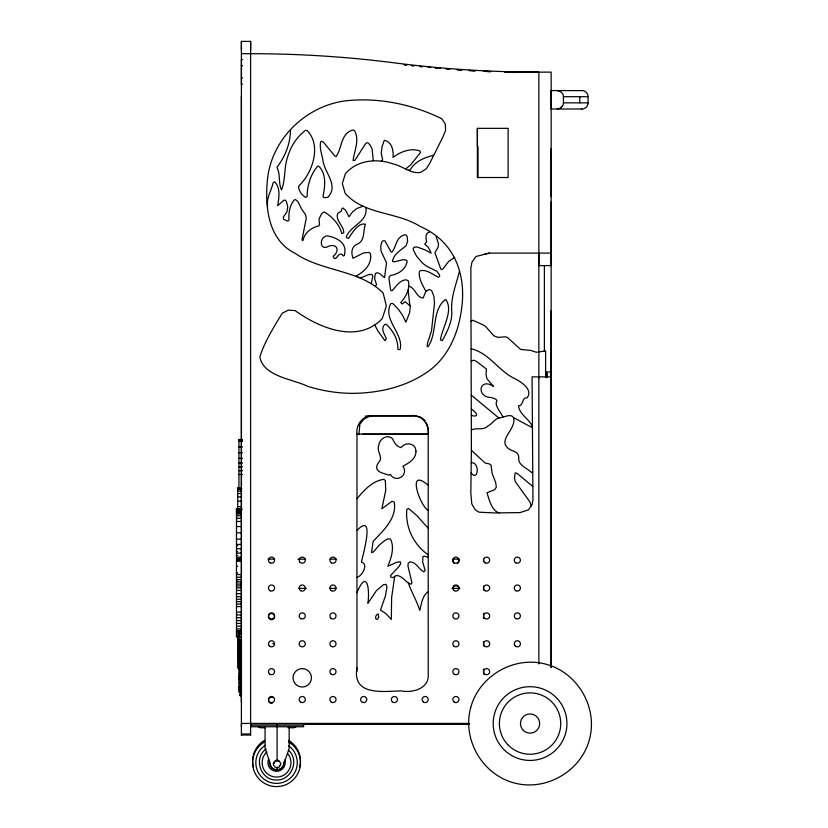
<?xml version="1.0" encoding="UTF-8"?>
<svg xmlns="http://www.w3.org/2000/svg" width="828" height="828" viewBox="0 0 828 828"><rect width="100%" height="100%" fill="white"/><g stroke="black" fill="none" stroke-linecap="round" stroke-linejoin="round"><path stroke-width="1.24" d="M241.403 726.818L241.403 41.742M241.403 49.939L241.403 41.4L250.615 41.4L250.615 735.357M356.971 671.342L356.982 434.369C355.574 424.505 363.223 414.766 373.542 415.604L410.926 415.604C421.255 414.248 429.173 423.853 428.211 433.613L428.231 673.754C429.742 688.523 412.727 693.212 401.176 690.894C382.919 691.39 352.045 696.069 356.961 667.917M477.394 146.784L477.394 128.35L508.123 128.35L508.123 177.513L477.394 177.513L477.394 128.35M551.148 376.864L532.073 376.864L532.953 499.895L532.052 504.801L528.347 509.893L520.025 512.594L494.761 512.936L478.977 512.18L475.262 509.841L471.805 503.983L470.821 492.981L471.391 450.328L470.853 268.075L471.95 262.238L475.924 256.494L489.431 253.099L551.148 253.099M538.852 663.952L538.852 376.864M538.852 253.099L538.852 265.622L551.148 265.622L551.148 72.129L505.246 72.129M551.148 310.666L551.148 667.513L551.148 201.804M551.148 156.989L551.148 156.254M371.296 283.228L372.879 276.2L371.855 274.451C366.99 273.499 363.047 279.026 358.027 277.256M409.932 305.667L408.059 290.204M267.63 206.451C266.171 197.716 271.47 190.823 273.043 182.936L274.689 181.798C280.775 187.915 278.974 197.954 277.628 205.737L283.787 200.345L285.101 200.065L286.302 201.349L287.771 206.472L286.974 211.927L283.559 216.646L283.383 219.037L287.616 221.19L289.003 220.196C288.454 213.117 289.541 205.924 294.054 200.107L295.399 199.517L297.852 201.514L301.547 208.946L305.532 214.68L306.267 218.209L302.137 239.137L302.313 240.575L302.976 240.389C304.601 232.678 311.504 227.389 318.977 225.889L319.536 224.616L319.028 219.555L320.012 216.864L321.802 213.469L324.276 211.896C332.411 216.905 339.314 224.222 341.809 233.548L343.713 232.854C344.117 226.137 336.396 221.914 337.317 214.835L338.052 213.106L341.457 211.099L341.633 209.215L342.916 207.973L345.607 210.271L348.961 216.801L352.531 211.906L356.951 208.439L362.974 206.213M290.535 129.685C290.421 143.523 285.215 156.461 276.935 167.297C280.713 174.356 278.167 183.04 281.51 189.943C285.888 179.2 283.725 166.687 288.072 155.674C291.197 145.718 297.076 136.713 305.418 130.379L306.888 130.379C321.937 145.19 312.632 172.845 299.053 185.658L298.546 187.407C299.363 191.423 301.972 195.47 305.615 197.364L307.116 196.546C307.188 185.731 310.386 174.822 317.455 166.418L318.594 166.035C326.615 173.569 325.145 186.507 322.972 196.298L323.396 197.25L324.907 197.685L327.888 197.292C339.273 185.027 323.965 172.524 322.837 159.649C321.761 153.842 319.277 147.591 320.715 141.702L321.813 141.277L323.562 142.354L334.843 155.985L336.075 156.575C342.233 148.191 340.443 133.029 353.287 129.903L354.891 131.207C359.611 140.895 354.187 150.862 353.132 160.58L354.87 160.415L365.365 143.948L366.907 142.613L368.419 143.151L370.313 145.438L372.062 148.833L373.293 160.694M371.637 416.07L369.899 416.422A18.123 18.123 0 0 0 363.492 419.63L359.869 424.143L358.969 434.286M356.982 592.631C367.239 568.06 369.878 589.795 367.891 603.301L376.512 590.54L383.53 584.661L386.024 584.361L386.997 586.969L385.434 595.86L380.538 610.06L386.003 613.683L391.313 619.416L391.613 597.692L394.645 576.723M459.55 270.849C456.29 284.325 450.867 296.538 451.695 310.831C452.564 321.43 447.203 331.79 442.235 340.681L440.455 339.842C442.1 327.526 453.899 310.986 445.733 299.405C431.357 309.506 437.774 333.28 427.983 346.704L427.103 346.477L427.527 343.154L431.512 330.807L434.483 303.276L433.965 296.507L431.616 290.514L429.266 289.489L425.923 291.197L423.129 298.028C416.412 297.78 415.408 287.782 408.794 286.146M471.37 429.991C475.686 427.393 483.728 430.829 488.23 425.768C492.443 423.791 494.502 418.896 499.284 417.892C503.59 417.809 510.69 412.893 513.546 417.654C517.065 429.587 494.492 441.386 511.093 450.173C514.602 451.384 518.732 452.812 518.783 457.284C517.448 465.274 527.167 468.068 531.638 472.571L532.652 471.825M557.275 108.996L560.349 108.178L562.595 105.922A6.148 6.148 0 0 0 563.423 102.858L563.423 96.71A6.148 6.148 0 0 0 562.595 93.636L560.349 91.39L557.275 90.562M562.15 106.595L562.595 105.922M356.982 498.684C364.02 490.3 372.3 480.985 383.726 479.35L385.341 480.426L385.744 490.342L381.853 508.796L392.058 501.23L394.242 502.099C397.026 518.545 383.157 530.531 373.117 541.471L371.534 552.576L373.407 551.934L379.421 544.969L384.368 540.808L387.794 538.842L390.505 539.028C394.708 547.681 391.302 557.979 387.794 566.269L396.364 562.388L400.152 561.705L400.783 563.526L399.003 566.507L390.402 575.77L390.919 577.095L392.193 577.478L393.714 577.375L395.877 575.563C402.429 575.056 405.306 582.777 411.278 584.185L411.878 582.622L407.966 565.959L408.142 563.485L409.881 561.901C416.412 561.974 418.689 569.353 423.76 571.837L425.188 570.595L422.673 561.943L422.86 556.592L424.288 556.137L428.221 557.41M381.325 161.398L382.639 159.69L381.222 153.263L382.019 146.825L384.264 140.315C391.996 141.629 393.652 150.768 393.031 157.413C400.4 151.814 410.522 147.663 420.044 150.996L420.396 152.621L410.616 164.938L405.886 168.757L406.382 169.243M279.284 766.066L279.771 765.455M375.457 286.095L376.574 284.687L374.587 278.57L375.332 273.571L377.123 272.671L379.741 273.716L384.544 277.711L386.51 262.776L381.004 251.081L380.756 246.019L381.863 241.9L383.198 240.741L384.844 240.762L391.116 252.012L392.006 252.085C396.622 246.33 395.67 237.357 404.706 234.738L406.269 235.142L407.21 236.818L407.614 241.165L406.051 245.823C400.711 250.418 393.921 253.637 392.451 261.369L394.356 261.793L403.029 259.723L405.855 259.92L407.19 260.934C406.289 268.779 398.465 274.42 390.93 275.341L389.346 276.614L388.963 278.56L390.65 290.142L391.954 290.938C395.939 286.591 399.541 280.288 406.03 279.781L408.318 280.837C410.388 288.486 405.927 296.869 400.762 302.499L402.108 304.021L405.223 301.713L410.295 306.132L409.56 312.787L405.875 322.195L402.522 315.302L398.63 309.631L393.404 304.073L392.213 303.379L390.702 303.752C382.308 319.567 404.012 333.798 400.141 349.333L398.765 349.726L397.802 348.992C398.258 339.501 392.845 330.206 385.983 324.141L384.409 324.762C380.269 329.409 384.937 334.253 386.272 338.724L385.03 340.753L378.013 331.159L374.742 324.98M266.15 749.029C252.923 757.827 260.685 780.68 276.49 779.966C291.28 780.597 299.653 760.549 288.817 750.478M471.132 321.336L472.664 320.219L482.745 324.69L485.819 326.718L493.861 335.816L497.98 337.379L505.308 336.82L507.357 337.379L520.595 349.395L530.779 350.451L536.389 352.262L545.621 350.906L545.621 377.05M355.616 276.324C364.258 271.832 372.383 264.142 370.416 253.616L369.205 252.385L363.44 252.954L353.007 258.295C350.948 252.695 351.382 246.175 357.696 243.97C365.065 240.43 362.985 231.219 365.283 224.709L365.179 224.109C357.986 222.711 352.179 233.03 348.567 238.35L346.58 237.688L346.342 236.767C350.523 225.382 368.698 221.604 365.759 207.424M428.221 591.678C422.083 595.715 421.669 603.829 419.744 610.267C416.836 600.973 411.392 591.937 408.318 582.902M560.349 108.178L561.022 107.733M356.982 577.323C362.291 576.195 368.802 563.495 361.422 562.233C362.447 556.437 375.902 510.897 356.982 530.396M295.906 726.746L293.981 727.771L287.958 727.771M454.675 257.373L448.714 261.379L442.763 269.079L441.676 269.586L440.765 268.965L434.917 252.633L437.95 247.572L438.592 244.177L436.128 236.497M429.608 232.026C424.743 232.947 426.006 238.526 426.627 241.983L424.785 244.301L428.211 247.127L431.233 253.161L424.723 249.725L416.743 246.889L414.01 247.324L413.151 248.617L413.348 249.973L416.525 256.152L422.808 263.428L426.71 266.223L436.967 271.356L439.627 275.134L439.585 276.428L438.374 277.235C432.733 274.606 426.865 269.235 420.251 270.694L419.382 271.615C418.368 278.539 422.766 285.329 425.882 291.311M275.589 761.418L276.324 761.118M433.52 155.291C424.899 157.444 414.724 161.398 410.429 169.699L408.494 170.185M502.896 416.991C501.106 412.427 496.262 408.111 496.117 402.936C498.942 399.21 493.529 398.289 490.983 397.481C475.852 397.212 479.174 376.802 493.55 386.428L486.823 378.582L486.005 373.945L486.409 369.06L476.359 361.308L473.751 360.242L471.298 361.049M484.556 254.061L489.431 253.099M471.225 462.852L472.084 462.738C479.929 462.852 478.118 482.134 471.091 472.902M265.074 726.746L265.074 748.336L270.373 763.975C270.859 771.686 283.383 771.686 283.869 763.975L289.169 748.336L289.169 726.746M581.411 108.996L582.715 108.944A6.148 6.148 0 0 0 587.249 105.922L587.601 105.208A6.148 6.148 0 0 0 588.066 102.858L588.066 96.71A6.148 6.148 0 0 0 587.601 94.361L587.238 93.636A6.148 6.148 0 0 0 582.715 90.614L551.148 90.562L551.148 108.996L581.918 108.996M241.403 53.696L250.615 53.696A1131.141 1131.141 0 0 1 394.739 62.907A1131.131 1131.131 0 0 0 538.852 72.129L538.852 378.085M242.625 59.564L241.403 59.564L241.403 84.145L242.625 84.145M241.403 65.712L242.625 65.712M241.403 77.998L242.625 77.998M563.423 96.71L588.066 96.71M563.423 102.858L588.066 102.858M545.517 371.979L551.148 371.979M545.621 373.242L546.842 373.242L546.842 377.723M545.621 373.407L546.842 373.407M545.621 373.656L546.842 373.656M545.621 373.935L546.842 373.935M545.621 374.918L546.842 374.918M545.621 375.394L546.842 375.394M365.407 416.07L414.807 416.07L420.934 417.198M357.003 434.048L428.211 434.048M362.467 434.286L428.335 434.276L428.324 428.738L426.389 422.839M242.449 439.523L238.94 439.544L238.94 487.858M238.94 439.647L242.449 439.699M238.94 439.813L242.449 439.813M238.94 440.061L242.449 440.061M238.94 441.345L242.449 441.345M238.94 447.027L242.449 447.027M238.94 452.699L242.449 452.699M238.94 458.381L242.449 458.381M238.94 463.007L242.449 463.007M238.94 466.837L242.449 466.837M238.94 470.666L242.449 470.666M238.94 474.485L242.449 474.485M241.579 488.002L237.708 488.002L237.708 508.785M237.708 488.116L241.579 488.116M237.708 488.416L241.579 488.416M237.708 489.307L241.579 489.307M237.708 491.014L241.579 491.014M237.708 493.529L241.579 493.529M237.708 496.904L241.579 496.904M237.708 501.219L241.579 501.219M237.708 506.622L241.579 506.622M237.708 508.63L241.579 508.63M241.621 508.858L236.487 508.827L236.487 559.169L241.403 559.169M236.487 508.961L241.621 508.961M236.487 509.148L241.621 509.148M236.487 509.313L241.621 509.313M236.487 509.499L241.621 509.499M236.487 509.789L241.621 509.789M236.487 510.058L241.621 510.027M236.487 510.286L241.621 510.162M236.487 510.648L241.403 510.648M236.487 510.969L241.403 510.969M236.487 511.207L241.403 511.207M236.487 511.549L241.403 511.549M236.487 511.942L241.403 511.942M236.487 512.356L241.403 512.356M236.487 512.956L241.403 512.956M236.487 513.122L237.708 513.122M236.487 513.971L241.403 513.971M236.487 515.72L241.403 515.72M236.487 518.245L241.403 518.245M236.487 518.545L237.708 518.545M236.487 521.474L241.403 521.474M236.487 526.556L241.403 526.556M236.487 532.818L241.403 532.818M236.487 539.163L241.403 539.163M236.487 544.42L241.403 544.42M236.487 545.838L237.708 545.838M236.487 548.767L241.403 548.767M236.487 551.593L237.708 551.593M236.487 553.114L241.403 553.114M236.487 555.453L237.708 555.453M236.487 557.182L241.403 557.182M236.487 558.558L241.403 558.558M241.403 558.724L238.94 559.169M241.403 558.962L240.172 559.169M238.94 559.076L241.403 559.076M268.2 559.169L274.658 559.169M297.894 559.169L305.635 559.169M330.165 559.169L336.623 559.169M452.812 559.169L459.271 559.169M241.403 560.018L236.487 560.018L236.487 636.804L241.403 636.773M236.487 561.229L241.403 561.229M236.487 566.228L237.708 566.228M236.487 572.997L237.708 572.997M236.487 574.549L241.403 574.549M236.487 577.251L241.403 577.251M236.487 579.6L241.403 579.6M236.487 581.184L237.708 581.184M236.487 581.949L241.403 581.949M236.487 584.092L241.403 584.092M236.487 585.986L241.403 585.986M236.487 587.901L241.403 587.901M298.649 588.377L306.391 588.377M329.585 588.377L336.023 588.377M452.005 588.377L459.737 588.377M236.487 590.457L241.403 590.457M236.487 593.686L241.403 593.686M236.487 596.646L241.403 596.646M236.487 599.224L241.403 599.224M236.487 601.677L241.403 601.677M236.487 604.067L241.403 604.067M236.487 606.582L241.403 606.582M236.487 612.109L241.403 612.109M236.487 614.914L241.403 614.914M236.487 617.76L241.403 617.76M236.487 620.576L241.403 620.576M236.487 623.401L241.403 623.401M236.487 626.196L241.403 626.196M236.487 628.928L241.403 628.928M236.487 630.822L241.403 630.822M236.487 631.298L241.403 631.298M236.487 631.505L238.94 631.464M236.487 631.588L238.94 631.588M236.487 631.857L241.403 631.857M236.487 633.886L238.94 633.886M238.94 634.051L241.403 634.051M236.487 635.645L238.94 635.645M236.487 636.183L238.94 636.183M236.487 636.39L238.94 636.39M236.487 636.68L238.94 636.701M237.708 637.167L240.172 637.167M238.94 639.433L241.403 639.433M237.708 640.396L240.172 640.396M238.94 641.524L241.403 641.524M238.94 642.528L241.403 642.476M238.94 642.714L240.172 642.704M238.94 642.859L240.172 642.859M238.94 643.045L240.172 643.025M238.94 643.221L240.172 643.221M238.94 643.439L241.403 643.428M237.708 643.542L240.172 643.625L240.172 695.789L241.403 695.768L241.403 96.338M272.743 643.687L273.892 643.687M238.94 643.987L240.172 643.987M238.94 644.277L240.172 644.35M238.94 644.381L241.403 644.463M238.94 645.467L240.172 645.467M240.172 646.244L241.403 646.244M237.708 646.606L240.172 646.606M238.94 647.931L240.172 647.931M240.172 648.065L241.403 648.065M237.708 649.607L240.172 649.607M240.172 649.856L241.403 649.856M238.94 651.087L240.172 651.087M240.172 651.605L241.403 651.605M237.708 652.536L240.172 652.536M240.172 653.333L241.403 653.333M238.94 654.296L240.172 654.296M240.172 655.031L241.403 655.031M237.708 655.414L240.172 655.414M238.94 656.542L240.172 656.542M240.172 657.608L241.403 657.608M237.708 657.774L240.172 657.774M237.708 658.239L240.172 658.239M237.708 658.85L240.172 658.953M238.94 661.531L240.172 661.531M240.172 661.831L241.403 661.831M238.94 665.298L240.172 665.298M240.172 665.836L241.403 665.836M238.94 668.124L237.708 668.124L237.708 635.852M238.94 669.335L240.172 669.335M240.172 669.624L241.403 669.624M240.172 673.174L241.403 673.174M238.94 673.65L240.172 673.65M238.94 675.617L240.172 675.617M240.172 676.507L241.403 676.507M238.94 676.983L240.172 676.983M238.94 678.37L240.172 678.37M240.172 679.612L241.403 679.612M238.94 679.757L240.172 679.757M238.94 682.614L241.403 682.562M240.172 685.263L241.403 685.263M238.94 686.464L240.172 686.464M238.94 687.582L241.403 687.664M238.94 689.869L241.403 689.786M240.172 691.608L241.403 691.608M240.172 692.28L238.94 692.28L238.94 631.081M240.172 693.15L241.403 693.15M240.172 694.413L241.403 694.413M240.172 694.899L241.403 694.899M240.172 695.282L241.403 695.406M240.172 695.551L241.403 695.551M240.172 695.634L241.403 695.717M241.403 723.444L469.062 723.444M250.615 723.589L469.693 723.589M303.617 724.148L469.062 724.148M250.615 725.162L303.617 725.162M250.615 726.746L303.617 726.746L303.617 723.589M265.074 727.771L260.251 727.771L258.326 726.746M241.403 733.991L250.615 733.991M241.403 735.016L250.615 735.016M558.082 90.614L559.625 91.028M277.908 761.118L278.653 761.418M471.246 348.743C490.041 353.473 498.849 371.751 516.02 379.255C522.282 382.608 533.129 390.112 527.063 397.833C521.381 397.212 524.196 405.244 518.525 405.917C519.332 414.217 528.978 418.844 532.394 426.306M499.046 512.956C491.408 510.317 489.244 499.646 486.947 492.753L494.875 489.586L496.334 487.071L495.651 482.413L492.049 473.161L491.149 465.398L489.596 464.011L485.146 462.997L471.391 450.328M513.546 417.654L532.404 427.714M498.901 418.016L471.36 395.194M428.211 485.249C406.03 466.205 419.962 505.918 428.221 510.493M421.804 417.892L425.281 420.696M471.36 409.084C476.607 412.178 479.785 417.974 471.37 415.408M532.766 486.44L517.055 473.357L515.182 472.85L514.509 478.346L515.223 481.513L529.92 501.923L531.214 505.949M428.221 528.243L416.794 515.544L408.68 508.537L406.817 509.396C405.14 527.094 413.576 544.7 428.221 554.863M579.807 96.71L579.807 102.858M551.148 148.709L551.148 196.588M544.389 265.622L544.389 351.476M483.542 559.014L483.542 561.601M483.542 586.172L483.542 590.043M483.542 613.331L483.542 618.495M483.542 641.783L483.542 645.654M483.542 668.931L483.542 674.106M478.015 146.742L478.015 177.699M277.121 723.589L277.121 761.025M277.121 766.935L277.121 769.936M250.615 41.4L250.615 49.939M241.403 696.089L241.403 702.227M241.403 724.148L241.403 735.357M253.43 767.277A23.929 23.929 0 0 1 264.577 740.367M288.506 740.367A23.929 23.929 0 0 1 299.653 767.277M274.254 763.24A2.784 2.784 0 0 1 274.554 762.547A2.867 2.867 0 0 0 274.161 763.209M288.506 741.95A23.929 23.929 0 0 1 294.871 778.051A23.929 23.929 0 0 1 258.212 778.051A23.929 23.929 0 0 1 264.577 741.95M288.724 745.893A20.731 20.731 0 0 1 291.704 776.809A20.731 20.731 0 0 1 260.665 775.991A20.731 20.731 0 0 1 265.26 745.283M287.978 753.894A14.418 14.418 0 0 1 285.65 773.849A14.418 14.418 0 0 1 265.633 772.089A14.418 14.418 0 0 1 266.813 752.041M284.728 759.845A8.663 8.663 0 0 1 276.024 771.313A8.663 8.663 0 0 1 268.758 758.883M283.031 765.828A7.224 7.224 0 0 1 278.901 769.491M277.049 769.874A7.224 7.224 0 0 1 269.452 761.294M283.745 762.164A7.224 7.224 0 0 1 283.631 764.037M272.308 703.21A3.074 3.074 0 0 1 269.98 702.91M269.338 702.413A3.074 3.074 0 0 1 273.054 697.58M269.338 618.806A3.074 3.074 0 0 1 269.338 614.459A3.074 3.074 0 0 1 273.685 614.459A3.074 3.074 0 0 1 273.685 618.806M273.054 619.292A3.074 3.074 0 0 1 269.98 619.292M458.06 558.724A3.074 3.074 0 0 1 458.546 562.429M458.06 563.071A3.074 3.074 0 0 1 457.429 563.558M454.355 563.558A3.074 3.074 0 0 1 453.713 558.724M452.812 588.76A3.074 3.074 0 0 1 455.886 585.686A3.074 3.074 0 0 1 458.96 588.76M359.269 424.578A4.668 4.668 0 0 1 359.331 425.892M475.065 70.835A1242.642 1242.642 0 0 1 469.052 70.473A1242.497 1242.497 0 0 0 475.065 70.835M344.593 253.917L344.386 255.428L343.392 255.956C338.103 249.114 336.489 263.739 333.042 256.421C339.894 251.443 337.783 243.049 328.592 246.237C319.484 251.722 318.842 236.58 327.236 235.856C336.354 237.574 347.16 242.428 344.593 253.917M415.956 451.343C416.08 458.94 408.794 463.007 402.957 466.267C409.073 475.293 395.939 483.635 390.278 474.33L388.736 475.179C382.588 472.871 372.093 471.701 378.82 462.076C383.778 457.584 376.067 450.981 378.779 445.412C379.286 438.881 387.607 433.489 392.72 438.964C394.335 442.876 396.54 446.716 401.094 447.586C405.337 441.531 415.925 442.939 415.956 451.343M267.62 177.927C264.712 204.816 267.34 239.644 294.965 253.233C321.968 271.894 359.497 269.328 383.167 293.05L386.365 306.018L382.194 318.645C357.799 344.2 319.266 328.002 295.068 310.583L288.31 310.148L282.358 313.16C273.737 327.05 264.763 341.426 259.806 357.013C263.832 376.761 292.47 378.841 307.674 386.334C324.866 391.644 342.875 394.169 360.863 393.103C383.809 391.758 406.745 385.796 426.006 372.931C445.857 359.952 456.632 337.72 460.606 314.919C467.716 277.784 456.394 242.159 420.22 226.468C396.85 211.626 364.341 215.001 345.172 193.338L342.326 183.547L345.307 173.87C356.827 160.208 376.512 158.086 392.617 163.789C402.304 165.652 410.336 174.097 420.541 172.41L426.141 168.933L429.566 163.654L443.177 136.434L445.619 130.203L445.236 123.91L441.8 118.756C411.868 104.1 377.496 96.948 344.241 101.006C305.377 106.708 272.422 138.587 267.62 177.927M470.697 707.65C461.983 739.373 482.331 774.604 514.157 782.926C545.869 791.64 581.111 771.292 589.422 739.466C598.137 707.743 577.789 672.512 545.962 664.201C514.25 655.486 479.008 675.824 470.697 707.65M273.395 763.012L273.395 764.937L275.196 767.204A3.974 3.974 0 0 0 279.046 767.204L280.971 763.975L279.046 760.756A3.974 3.974 0 0 0 275.196 760.756L273.395 763.012M378.717 617.388C376.047 623.101 373.604 615.359 378.22 613.921L378.717 617.388M302.241 668.589L299.86 668.91A9.222 9.222 0 0 0 294.696 683.1A9.222 9.222 0 0 0 309.796 683.1A9.222 9.222 0 0 0 304.632 668.91L302.241 668.589M523.275 730.348A9.605 9.605 0 0 0 539.328 726.042A9.605 9.605 0 0 0 527.571 714.285A9.605 9.605 0 0 0 523.275 730.348M508.371 745.252A30.677 30.677 0 0 0 559.687 731.497A30.677 30.677 0 0 0 522.116 693.926A30.677 30.677 0 0 0 508.371 745.252M511.621 755.498A36.877 36.877 0 0 0 566.932 723.558A36.877 36.877 0 0 0 511.621 691.628A36.877 36.877 0 0 0 511.621 755.498M269.98 562.843A3.074 3.074 0 0 0 274.585 560.183A3.074 3.074 0 0 0 269.98 557.523A3.074 3.074 0 0 0 269.98 562.843M331.438 562.843A3.074 3.074 0 0 0 336.044 560.183A3.074 3.074 0 0 0 331.438 557.523A3.074 3.074 0 0 0 331.438 562.843M331.438 590.716A3.074 3.074 0 0 0 336.044 588.056A3.074 3.074 0 0 0 331.438 585.396A3.074 3.074 0 0 0 331.438 590.716M300.709 590.716A3.074 3.074 0 0 0 305.315 588.056A3.074 3.074 0 0 0 300.709 585.396A3.074 3.074 0 0 0 300.709 590.716M269.98 590.716A3.074 3.074 0 0 0 274.585 588.056A3.074 3.074 0 0 0 269.98 585.396A3.074 3.074 0 0 0 269.98 590.716M269.338 618.102A3.074 3.074 0 0 0 274.482 616.725A3.074 3.074 0 0 0 270.715 612.958A3.074 3.074 0 0 0 269.338 618.102M300.709 618.588A3.074 3.074 0 0 0 305.315 615.928A3.074 3.074 0 0 0 300.709 613.269A3.074 3.074 0 0 0 300.709 618.588M330.796 618.102A3.074 3.074 0 0 0 335.94 616.725A3.074 3.074 0 0 0 332.173 612.958A3.074 3.074 0 0 0 330.796 618.102M330.796 673.837A3.074 3.074 0 0 0 335.94 672.46A3.074 3.074 0 0 0 332.173 668.703A3.074 3.074 0 0 0 330.796 673.837M300.709 646.461A3.074 3.074 0 0 0 305.315 643.801A3.074 3.074 0 0 0 300.709 641.131A3.074 3.074 0 0 0 300.709 646.461M331.438 646.461A3.074 3.074 0 0 0 336.044 643.801A3.074 3.074 0 0 0 331.438 641.131A3.074 3.074 0 0 0 331.438 646.461M269.338 645.964A3.074 3.074 0 0 0 274.482 644.588A3.074 3.074 0 0 0 270.715 640.831A3.074 3.074 0 0 0 269.338 645.964M269.338 673.837A3.074 3.074 0 0 0 274.482 672.46A3.074 3.074 0 0 0 270.715 668.703A3.074 3.074 0 0 0 269.338 673.837M269.338 701.709A3.074 3.074 0 0 0 274.482 700.333A3.074 3.074 0 0 0 270.715 696.565A3.074 3.074 0 0 0 269.338 701.709M300.709 702.196A3.074 3.074 0 0 0 305.315 699.536A3.074 3.074 0 0 0 300.709 696.876A3.074 3.074 0 0 0 300.709 702.196M331.438 702.196A3.074 3.074 0 0 0 336.044 699.536A3.074 3.074 0 0 0 331.438 696.876A3.074 3.074 0 0 0 331.438 702.196M361.525 701.709A3.074 3.074 0 0 0 366.669 700.333A3.074 3.074 0 0 0 362.902 696.565A3.074 3.074 0 0 0 361.525 701.709M423.625 702.196A3.074 3.074 0 0 0 428.231 699.536A3.074 3.074 0 0 0 423.625 696.876A3.074 3.074 0 0 0 423.625 702.196M392.255 701.709A3.074 3.074 0 0 0 397.399 700.333A3.074 3.074 0 0 0 393.631 696.565A3.074 3.074 0 0 0 392.255 701.709M454.355 702.196A3.074 3.074 0 0 0 458.96 699.536A3.074 3.074 0 0 0 454.355 696.876A3.074 3.074 0 0 0 454.355 702.196M453.713 673.837A3.074 3.074 0 0 0 458.857 672.46A3.074 3.074 0 0 0 455.089 668.703A3.074 3.074 0 0 0 453.713 673.837M453.713 645.964A3.074 3.074 0 0 0 458.857 644.588A3.074 3.074 0 0 0 455.089 640.831A3.074 3.074 0 0 0 453.713 645.964M484.442 673.837A3.074 3.074 0 0 0 489.586 672.46A3.074 3.074 0 0 0 485.819 668.703A3.074 3.074 0 0 0 484.442 673.837M485.084 646.461A3.074 3.074 0 0 0 489.69 643.801A3.074 3.074 0 0 0 485.084 641.131A3.074 3.074 0 0 0 485.084 646.461M515.171 645.964A3.074 3.074 0 0 0 520.315 644.588A3.074 3.074 0 0 0 516.548 640.831A3.074 3.074 0 0 0 515.171 645.964M515.813 618.588A3.074 3.074 0 0 0 520.419 615.928A3.074 3.074 0 0 0 515.813 613.269A3.074 3.074 0 0 0 515.813 618.588M485.084 618.588A3.074 3.074 0 0 0 489.69 615.928A3.074 3.074 0 0 0 485.084 613.269A3.074 3.074 0 0 0 485.084 618.588M454.355 618.588A3.074 3.074 0 0 0 458.96 615.928A3.074 3.074 0 0 0 454.355 613.269A3.074 3.074 0 0 0 454.355 618.588M515.813 590.716A3.074 3.074 0 0 0 520.419 588.056A3.074 3.074 0 0 0 515.813 585.396A3.074 3.074 0 0 0 515.813 590.716M485.084 590.716A3.074 3.074 0 0 0 489.69 588.056A3.074 3.074 0 0 0 485.084 585.396A3.074 3.074 0 0 0 485.084 590.716M515.813 562.843A3.074 3.074 0 0 0 520.419 560.183A3.074 3.074 0 0 0 515.813 557.523A3.074 3.074 0 0 0 515.813 562.843M454.355 562.843A3.074 3.074 0 0 0 458.96 560.183A3.074 3.074 0 0 0 454.355 557.523A3.074 3.074 0 0 0 454.355 562.843M454.355 590.716A3.074 3.074 0 0 0 458.96 588.056A3.074 3.074 0 0 0 454.355 585.396A3.074 3.074 0 0 0 454.355 590.716M485.084 562.843A3.074 3.074 0 0 0 489.69 560.183A3.074 3.074 0 0 0 485.084 557.523A3.074 3.074 0 0 0 485.084 562.843M300.067 562.357A3.074 3.074 0 0 0 305.211 560.98A3.074 3.074 0 0 0 301.444 557.213A3.074 3.074 0 0 0 300.067 562.357M505.142 72.181A1242.642 1242.642 0 0 0 514.778 72.46A1242.497 1242.497 0 0 1 505.142 72.191M483.49 71.28A1242.642 1242.642 0 0 0 490.704 71.632A1242.497 1242.497 0 0 1 483.49 71.28M457.035 69.666A1242.642 1242.642 0 0 0 461.848 70.007A1242.497 1242.497 0 0 1 457.035 69.676M446.23 68.848A1242.642 1242.642 0 0 0 449.832 69.138A1242.497 1242.497 0 0 1 446.23 68.848M435.435 67.927A1242.642 1242.642 0 0 0 440.237 68.351A1242.497 1242.497 0 0 1 435.435 67.927M428.242 67.265A1242.642 1242.642 0 0 0 430.632 67.492A1242.497 1242.497 0 0 1 428.242 67.265M419.848 66.437A1242.642 1242.642 0 0 0 422.249 66.685A1242.497 1242.497 0 0 1 419.848 66.437M411.464 65.557A1242.642 1242.642 0 0 0 413.855 65.816A1242.497 1242.497 0 0 1 411.464 65.557M404.281 64.75A1242.642 1242.642 0 0 0 406.683 65.029A1242.497 1242.497 0 0 1 404.281 64.75"/></g></svg>
